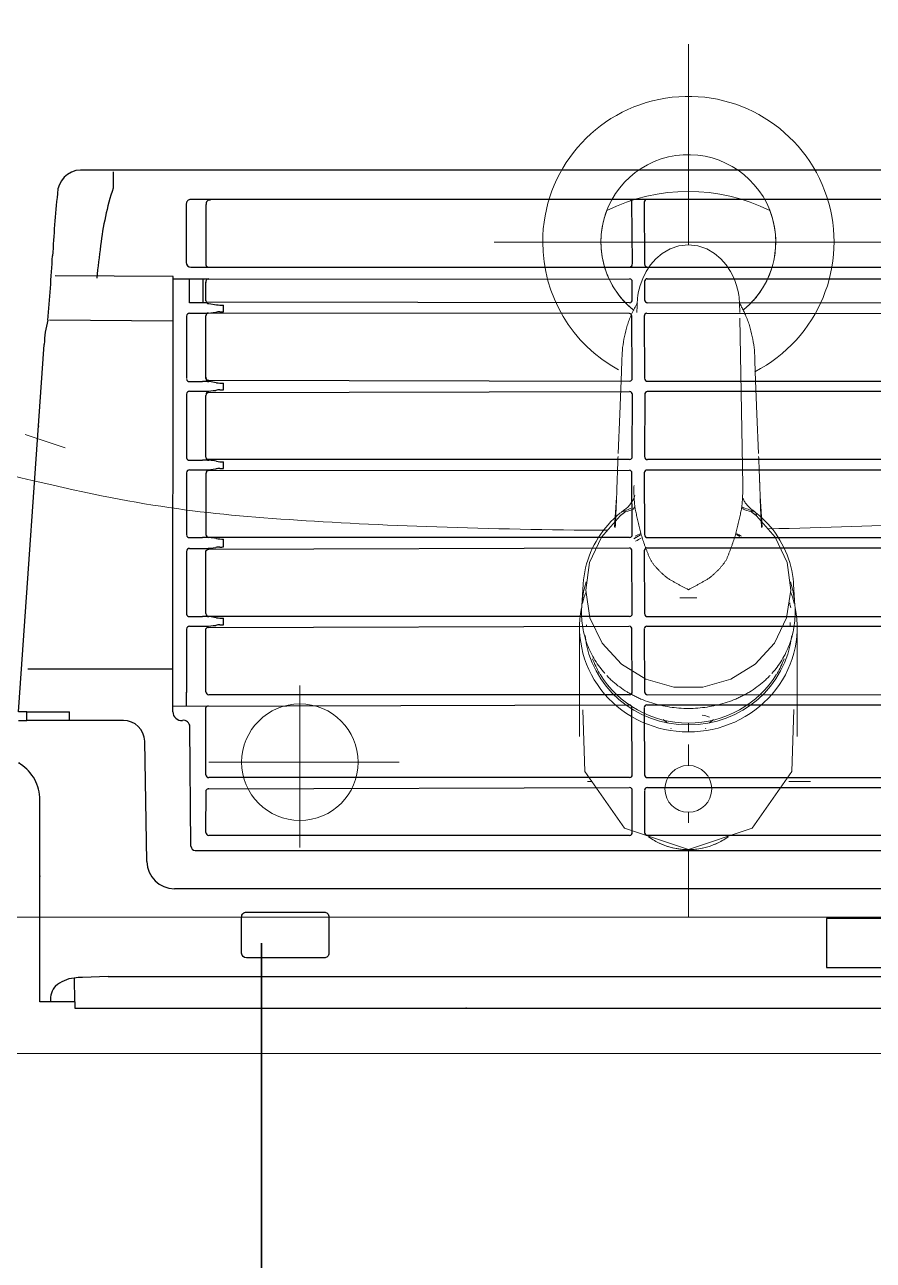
# Model space of a CAD drawing. Header units: millimetres. Extents: x -160614 to 59925, y -157025 to 0.
# Drawn here: x -55318.2 to -55099.8, y -98545.8 to -98227.7 of the extents above; entities that cross this region are included whole.
import ezdxf

# ---------------------------------------------------------------- set-up
doc = ezdxf.new("R2010")
doc.units = ezdxf.units.MM
doc.header["$LTSCALE"] = 8
for name, color, linetype, lineweight in [('72_EGR_EQP_TAG', 9, 'Continuous', 5), ('LOADING', 9, 'Continuous', 5), ('P-SANR-FIXT', 9, 'Continuous', 18), ('P-SANR-FIXT-1', 9, 'Continuous', 13), ('Walls', 9, 'Continuous', 5)]:
    doc.layers.add(name, color=color, linetype=linetype, lineweight=lineweight)
for name, color, linetype in [('A-EXH', 1, 'Continuous'), ('A-Wall-cmu-patt', 9, 'Continuous'), ('DVM_INDOOR', 9, 'Continuous'), ('DVM_UNIT_DP', 9, 'Continuous'), ('DVM_UNIT_LP', 9, 'Continuous'), ('REF', 42, 'Continuous')]:
    doc.layers.add(name, color=color, linetype=linetype)

# ---------------------------------------------------------------- blocks, each defined once
blk = doc.blocks.new('mmmm')
at = {"layer": 'DVM_INDOOR', "color": 0}
for p, q in [((118.9858617999242, -9.25292182223429), (118.9858617999242, -9.254869402234291)), ((118.9858617999242, -9.254869402234291), (118.9878617999242, -9.254834462234292)), ((118.9858617999375, -9.277509146936142), (118.9858617999242, -9.254869402234291)), ((118.9878617999242, -9.252921862234292), (119.0740709999242, -9.258950182234292)), ((118.9878617999242, -9.254834462234292), (118.9878617999242, -9.252921862234292)), ((118.9878617999242, -9.254834462234292), (118.9878617999242, -9.264836172234293)), ((118.9978909999242, -9.289121762234291), (118.9978917999242, -9.255070372234291)), ((119.0794922999242, -9.289007982234292), (119.0797389999241, -9.260193062234295)), ((119.0899818999242, -9.289217072234292), (119.0901190127328, -9.261499085695084)), ((118.9198617999242, -9.266106886896141), (118.9183613999242, -9.266134002234292)), ((118.9183613999255, -9.266134002234267), (118.9183613999242, -9.937961232234292)), ((118.9198617999242, -9.26610688223429), (118.9254393079324, -9.266045894470187)), ((118.98586179993, -9.264835822234291), (118.9878617999242, -9.264836172234293)), ((118.9257821999241, -9.273925315992663), (118.9255777999242, -9.26792237223429)), ((119.1149681999241, -10.06340630223431), (119.1148974002668, -9.267546620952269)), ((118.9257821999241, -9.273925315992663), (118.9257821999241, -9.674221132234292)), ((119.1145353999242, -9.275083912234292), (119.1107363999162, -9.275104459035804)), ((118.9527483592956, -9.283000636917626), (118.9809490619697, -9.282508385411926)), ((118.9463617999242, -9.926362932234289), (118.9463617999242, -9.289498762234292)), ((118.9878617999242, -9.2891217622327), (119.0899818999242, -9.289217072234292)), ((118.9891910008031, -9.289123002792962), (118.9895345855551, -9.396115619937781)), ((119.0893983999241, -9.297480792234293), (119.0893983999241, -9.289216527646245)), ((118.9893140020215, -9.292314698249102), (118.9925018999242, -9.292319632234292)), ((119.0072602361591, -9.292316349762089), (118.992415850816, -9.292333445507156)), ((119.0255142999242, -9.29231640223429), (119.0107375345606, -9.29231640223429)), ((119.0439523427499, -9.292316402234292), (119.0294196999242, -9.292316352234291)), ((119.0624193713406, -9.292317016686416), (119.0474229346238, -9.292333459646676)), ((119.0806944999241, -9.292316402234292), (119.0660569999241, -9.292316402234292)), ((118.9553617999242, -9.294369432234314), (118.9553617999242, -10.03645283223429)), ((118.9563530999242, -9.293369472234291), (118.9843748999241, -9.293124932234292)), ((119.0079575999242, -9.293016352234291), (119.0079357394409, -9.296856293399943)), ((119.0101951999241, -9.293016442234311), (119.0101951999241, -9.296062602234292)), ((119.0262061664967, -9.293016359690744), (119.0261843060134, -9.296856300856394)), ((119.0287568999241, -9.293016369690767), (119.0287568999241, -9.296062529690744)), ((119.0446429999873, -9.293016359690744), (119.0446211395041, -9.296856300856394)), ((119.0468805999873, -9.293016449690766), (119.0468805999873, -9.296062609690743)), ((119.0630850525945, -9.293016359690744), (119.0630631921112, -9.296856300856394)), ((119.0653226525945, -9.293016449690766), (119.0653226525945, -9.296062609690743)), ((119.0813862999873, -9.293016359690744), (119.0813644395041, -9.296856300856394)), ((119.0837716999242, -9.293016442234293), (119.0894807999241, -9.293016442234292)), ((119.0837941999241, -9.29614771223429), (119.0837829499242, -9.293016352234291)), ((118.9588649999241, -9.396266632234292), (118.9588617999242, -9.29754163223429)), ((118.9595556913493, -9.296841658888145), (118.9694708999241, -9.296941762234292)), ((118.9698269999242, -9.297547712234293), (118.9701437999241, -9.396199532234291)), ((118.9724271999192, -9.396266632234212), (118.9724239999192, -9.29754163223421)), ((118.9731178913444, -9.296841658888065), (118.9888616855551, -9.29685784993778)), ((118.9918678999192, -9.39626663223421), (118.9918646999192, -9.29754163223421)), ((118.9925585913443, -9.296841658888065), (119.0073070999241, -9.29685784993778)), ((119.0076631999242, -9.29746379993778), (119.0079799999242, -9.396115619937781)), ((119.0102052999192, -9.396266532192332), (119.0102020999192, -9.297541532192332)), ((119.0108959913444, -9.296841558846188), (119.0256444999242, -9.296857749895903)), ((119.0260005999242, -9.297463699895903), (119.0263067047888, -9.396233805524545)), ((119.0287433999192, -9.396266382192291), (119.0287433999192, -9.297515217883571)), ((119.0292867999242, -9.296941762234292), (119.043861999861, -9.296931577074348)), ((119.0445084999241, -9.297547712234293), (119.0445850999241, -9.39624853223429)), ((119.0470420999192, -9.39626653222025), (119.0470884848256, -9.297050615463125)), ((119.0475874999824, -9.296847619648787), (119.0620912000199, -9.296847662234292)), ((119.0627708999241, -9.297547702234292), (119.0629809222517, -9.396274149136385)), ((119.0656575999242, -9.297547702234292), (119.0654409999241, -9.396225332234291)), ((119.0660295525896, -9.296847619648787), (119.0807644999241, -9.296868862234293)), ((119.0813473999242, -9.396209332234292), (119.0813953024895, -9.297324986390954)), ((119.0836307999824, -9.297541539648787), (119.0833795999873, -9.299316039690744)), ((119.0838093607441, -9.297074224251261), (119.0837941999241, -9.29614771223429)), ((119.0894807999241, -9.29614762223429), (119.0837942998833, -9.29614771223429)), ((119.0838221749192, -9.396266632262142), (119.0839313121572, -9.296967873274724)), ((119.0842763999241, -9.296848959668417), (119.0886284062486, -9.296848304067257)), ((119.0893983999241, -9.297480792234293), (119.0894722881714, -9.396243177553036)), ((119.0925396999241, -9.296941742234292), (119.1068999470414, -9.296941742725402)), ((119.0082952999242, -9.30102361223429), (119.0098429999241, -9.301023662234293)), ((119.0265438664967, -9.301023619690742), (119.0284046999241, -9.301023539690744)), ((119.0449806999873, -9.301023619690742), (119.0465283999873, -9.301023669690744)), ((119.0634227525945, -9.301023619690744), (119.0649704525945, -9.301023669690744)), ((119.0817239999873, -9.301023619690744), (119.0832716999873, -9.301023669690744)), ((118.9595617999257, -9.396898532234372), (118.9694476999241, -9.396898532234292)), ((118.9731239999208, -9.396898532234292), (118.9888384855551, -9.39681461993778)), ((118.9925646999208, -9.396898532234292), (119.0072838999241, -9.39681461993778)), ((119.0109020999208, -9.396898432192415), (119.0256212999241, -9.396814519895903)), ((119.0294401999208, -9.396898282192375), (119.0439001450595, -9.396812446605649)), ((119.0477388999208, -9.396898432220333), (119.0622867078602, -9.39692423419439)), ((119.0661035999208, -9.396898532206379), (119.0806619950594, -9.396790046605648)), ((119.0845189749208, -9.396898532262226), (119.0887802025406, -9.396892247200938)), ((119.0930404047855, -9.396907417835022), (119.1073925352431, -9.396798932234294)), ((118.9694476999241, -9.399778632234291), (118.9595617999242, -9.39977863223429)), ((118.9888384855551, -9.399694719937779), (118.9731239999192, -9.39977863223421)), ((119.0072838999241, -9.399694719937779), (118.9925646999192, -9.399778632234208)), ((119.0256212999242, -9.399694619895902), (119.0109020999192, -9.399778532192329)), ((119.0439001450595, -9.399692546605648), (119.0294401999192, -9.39977838219229)), ((119.0622867078602, -9.399804334194389), (119.0477388999192, -9.39977853222025)), ((119.0806619950595, -9.399670146605647), (119.0661035999192, -9.399778632206296)), ((119.0887802025406, -9.399772347200937), (119.0845189749192, -9.399778632262139)), ((119.1073925352431, -9.39967903223429), (119.0930404047839, -9.39978751783494)), ((118.9588668911435, -9.498283807799274), (118.9588750999241, -9.400341832234293)), ((118.9701437999241, -9.400477732234293), (118.9701437999241, -9.498199532234292)), ((118.9724239999192, -9.400477632234212), (118.9724239999192, -9.498249698790543)), ((118.9895266695798, -9.400289319565974), (118.9895266695798, -9.498183952720119)), ((118.9918646999192, -9.40047763223421), (118.9919170999242, -9.498199932234293)), ((119.0079764999242, -9.400326919937763), (119.0079764999242, -9.498241858984638)), ((119.0102020999192, -9.400477532192332), (119.0102591999242, -9.498203332234233)), ((119.0263138999241, -9.400326819895884), (119.0263067047888, -9.498233755538498)), ((119.0287401999192, -9.40047738219229), (119.0287119749241, -9.498216482220302)), ((119.0445805123786, -9.49829985925162), (119.0445927450595, -9.400324746605632)), ((119.0470106749242, -9.498216432220302), (119.0470388999192, -9.40047753222025)), ((119.0629898085579, -9.498350573428974), (119.0629809222635, -9.4004031153313)), ((119.0654035999192, -9.400477632206295), (119.0654414499242, -9.498241532234292)), ((119.0813545950595, -9.400302346605631), (119.0813419620022, -9.498294058590812)), ((119.08373486191, -9.498207994881636), (119.0838189749192, -9.400477632262142)), ((119.0894728025406, -9.400404547200921), (119.089378294396, -9.498252895449074))]:
    blk.add_line(p, q, dxfattribs=at)
for points in [[(118.9198617999242, -9.26610688223429), (118.9198617999242, -9.257921762234291), (118.9672275999242, -9.257921622234292, 0.1261767552943001), (118.9719902087055, -9.256700302311273, 0.1228802749812395), (118.9755825999242, -9.253376442234293, -0.148162307559023), (118.9760101037534, -9.253012212389848, 0.9631754202337119)], [(119.0921995999242, -9.293316352294758), (119.0921994999241, -10.03752723229476, 0.4165650348488436), (119.0932578555747, -10.03857713223429), (119.1070196999242, -10.03857713223429, 0.4141745104832969), (119.1080697999282, -10.03752717223429), (119.1080697999242, -9.293316312234293, 0.4142213729846091), (119.1070198119243, -9.292266352234131), (119.0932594999241, -9.29226635223429, 0.4100741874679012), (119.0921995724927, -9.293311383294913, 0.4100741874679012)], [(118.9301498297671, -9.32460797650379), (118.9301498297671, -9.306371934818813, -0.4026137268762937), (118.931228911056, -9.30524906628322), (118.939741818847, -9.30524906628322, -0.4449267330822314), (118.9408646873826, -9.306371934818813), (118.9408646873826, -9.32460797650379, -0.414234498250559), (118.939741818847, -9.325730764780685), (118.931228911056, -9.325730764780685, -0.4425506072560349), (118.9301498297671, -9.32460797650379)]]:
    blk.add_lwpolyline(points, format="xyb", dxfattribs=at)
blk.add_lwpolyline([(118.9393631999241, -9.442430332234293), (118.9278703999241, -9.442430332234293), (118.9278703999241, -9.508412932234293), (118.9393631999241, -9.50841303223429), (118.9393631999241, -9.442430332234293)], dxfattribs=at)
for centre, radius, start, end in [((118.9204531161361, -9.264936726793097), 0.004553521695329496, 45.5920464483512, 97.46145010511792), ((119.073667350187, -9.280592169927228), 0.02164575164810523, 73.70892901573406, 88.93148700338972), ((119.1680189161711, -8.139985723572385), 1.12330407549111, 265.4925228316542, 266.263851555895), ((118.9171235661383, -9.266928979433807), 0.00835790426559555, 6.856326041741804, 39.80321137475183), ((119.0819517218698, -9.519266064440279), 0.2586839973311338, 83.90882840033362, 87.14812513949958), ((119.1093656957287, -9.267656039157297), 0.005606774170767329, 2.236255115805524, 89.26825486435222), ((118.9128803464062, -9.267915471462368), 0.01269735534460417, 359.9692669461004, 8.990658282398249), ((119.0696773095025, -9.47065678229089), 0.2003900215321294, 82.09668763775834, 84.2913211606422), ((119.0894470927966, -9.340542730159651), 0.06881425670100753, 71.97852152750744, 83.50485023339841), ((118.9808618658614, -9.277509173906324), 0.004999934076175603, 270.9996927805111, 0.0003090595982787972), ((118.9528617999375, -9.289499646936145), 0.006500000000001364, 90.99999999987105, 180), ((118.9878710130149, -9.291144004594747), 0.002022263348799968, 90.26104070215459, 186.5127161960935), ((118.9843499203424, -9.291596835057288), 0.001528304049740138, 270.9361383509585, 8.407523963938923), ((119.0072624581936, -9.293006592228013), 0.0006902120188054008, 359.1823049572625, 89.62773130030163), ((119.0108957546642, -9.293015906313093), 0.0007005549450192193, 103.0528468690997, 180.043831002897), ((119.0255110247661, -9.293006599684464), 0.0006902120188054008, 359.1823049572625, 89.62773130030163), ((119.0294574546642, -9.293015833769545), 0.0007005549450192193, 103.0528468690997, 180.043831002897), ((119.0439478582568, -9.293006599684464), 0.0006902120188054008, 359.1823049572625, 89.62773130030163), ((119.0475811547274, -9.293015913769544), 0.0007005549450192193, 103.0528468690997, 180.043831002897), ((119.0623899108639, -9.293006599684464), 0.0006902120188054008, 359.1823049572625, 89.62773130030163), ((119.0660232073345, -9.293015913769544), 0.0007005549450192193, 103.0528468690997, 180.043831002897), ((119.0806911582568, -9.293006599684464), 0.0006902120188054008, 359.1823049572625, 89.62773130030163), ((118.9563617962078, -9.294369430704425), 0.0009999962836637103, 90.49826848370489, 180.000087655206), ((118.9595515727994, -9.297537422137212), 0.0006897857234468317, 89.15047160503454, 180.3497061237891), ((118.9691168014897, -9.297557349065421), 0.0007101639584782467, 0.7783268958183919, 60.09158563433829), ((118.9731137727944, -9.297537422137133), 0.0006897857234468317, 89.15047160503454, 180.3497061237891), ((118.9885075871207, -9.297473436768913), 0.0007101639584782467, 0.7783268958183919, 60.09158563433829), ((118.9925544727944, -9.29753742213713), 0.0006897857234468317, 89.15047160503454, 180.3497061237891), ((119.0069530014897, -9.297473436768911), 0.0007101639584782467, 0.7783268958183919, 60.09158563433829), ((119.0427175163581, -9.294801269132924), 0.03484243289806461, 183.3812963308839, 187.2101412009766), ((118.9994251906823, -9.296851582265754), 0.01079886978160271, 347.0040263742579, 4.189840329823054), ((119.0108918727944, -9.297537322095254), 0.0006897857234468317, 89.15047160503454, 180.3497061237891), ((119.0252015680623, -9.297473444225364), 0.0007101639584782467, 0.7783268958183919, 60.09158563433829), ((119.0252904014897, -9.297473336727032), 0.0007101639584782467, 0.7783268958183919, 60.09158563433829), ((119.0609660829306, -9.294801276589377), 0.03484243289806461, 183.3812963308839, 187.2101412009766), ((119.0179868906823, -9.296851509722208), 0.01079886978160271, 347.0040263742579, 4.189840329823054), ((119.0294535727944, -9.297537249551707), 0.0006897857234468317, 89.15047160503454, 180.3497061237891), ((119.0439129526386, -9.29752536149591), 0.0005959665467443757, 357.8507126445311, 94.9045495040661), ((119.0794029164213, -9.294801276589377), 0.03484243289806461, 183.3812963308839, 187.2101412009766), ((119.0361105907455, -9.296851589722205), 0.01079886978160271, 347.0040263742579, 4.189840329823054), ((119.0475772728576, -9.297537329551707), 0.0006897857234468317, 89.15047160503454, 180.3497061237891), ((119.0620772277522, -9.297541223930422), 0.0006937024222270215, 359.4649220563289, 88.84589402816275), ((119.0623550052458, -9.297525361495913), 0.0005959665467443757, 357.8507126445311, 94.9045495040661), ((119.0978449690284, -9.294801276589377), 0.03484243289806461, 183.3812963308839, 187.2101412009766), ((119.0545526433526, -9.296851589722207), 0.01079886978160271, 347.0040263742579, 4.189840329823054), ((119.0660193254648, -9.297537329551707), 0.0006897857234468317, 89.15047160503454, 180.3497061237891), ((119.0662726757456, -9.297459353359663), 0.0006214890039913306, 79.57050582837691, 188.1736003688278), ((119.0808154527018, -9.297462646655855), 0.0005959665467443757, 357.8507126445311, 94.9045495040661), ((119.1161462164213, -9.294801276589377), 0.03484243289806461, 183.3812963308839, 187.2101412009766), ((119.0843205728576, -9.297537329551707), 0.0006897857234468317, 89.15047160503454, 180.3497061237891), ((119.0887384139204, -9.297505171721127), 0.0006691396282766967, 356.3549659133126, 100.6980050135355), ((119.0925603638357, -9.297286831891272), 0.0003457077791950044, 93.42677003970202, 172.5174287679536), ((119.107039633413, -9.297784508809222), 0.0008745025590339209, 349.6347770293014, 100.4325578140636), ((119.0049802430224, -9.30008009194642), 0.003297296072863303, 358.4878962960699, 15.943639605702), ((119.0335446966002, -9.300037779209715), 0.02526863664394459, 180.2932349907479, 182.236023979734), ((119.0203098949292, -9.30082780415376), 0.01046872637197024, 171.6969781343119, 181.071728351719), ((119.0232288095949, -9.300080099402875), 0.003297296072863303, 358.4878962960699, 15.943639605702), ((119.0517932631728, -9.30003778666617), 0.02526863664394459, 180.2932349907479, 182.236023979734), ((119.0388715949292, -9.300827731610212), 0.01046872637197024, 171.6969781343119, 181.071728351719), ((119.0416656430856, -9.300080099402875), 0.003297296072863303, 358.4878962960699, 15.943639605702), ((119.0702300966634, -9.30003778666617), 0.02526863664394459, 180.2932349907479, 182.236023979734), ((119.0569952949924, -9.300827811610212), 0.01046872637197024, 171.6969781343119, 181.071728351719), ((119.0601076956927, -9.300080099402875), 0.003297296072863303, 358.4878962960699, 15.943639605702), ((119.0886721492706, -9.30003778666617), 0.02526863664394459, 180.2932349907479, 182.236023979734), ((119.0754373475995, -9.300827811610212), 0.01046872637197024, 171.6969781343119, 181.071728351719), ((119.0784089430855, -9.300080099402875), 0.003297296072863303, 358.4878962960699, 15.943639605702), ((119.1069733966634, -9.30003778666617), 0.02526863664394459, 180.2932349907479, 182.236023979734), ((119.0937385949924, -9.300827811610212), 0.01046872637197024, 171.6969781343119, 181.071728351719), ((118.9595615858069, -9.396198635529046), 0.000699896738079889, 185.5752211411782, 270.0175283209103), ((118.96944222782, -9.396197232022521), 0.000701321560304875, 270.4470583399804, 350.0993153524317), ((118.973123785802, -9.396198635528966), 0.000699896738079889, 185.5752211411782, 270.0175283209103), ((118.988833013451, -9.396113319726012), 0.000701321560304875, 270.4470583399804, 350.0993153524317), ((118.9925644858019, -9.396198635528966), 0.000699896738079889, 185.5752211411782, 270.0175283209103), ((119.00727842782, -9.39611331972601), 0.000701321560304875, 270.4470583399804, 350.0993153524317), ((119.010901885802, -9.39619853548709), 0.000699896738079889, 185.5752211411782, 270.0175283209103), ((119.02561582782, -9.396113219684132), 0.000701321560304875, 270.4470583399804, 350.0993153524317), ((119.029439985802, -9.396198385487047), 0.000699896738079889, 185.5752211411782, 270.0175283209103), ((119.0438946729553, -9.39611114639388), 0.000701321560304875, 270.4470583399804, 350.0993153524317), ((119.047738685802, -9.396198535515007), 0.000699896738079889, 185.5752211411782, 270.0175283209103), ((119.0622810786687, -9.396222510685874), 0.0007017460866991923, 270.4596140681251, 355.7800378517591), ((119.066103385802, -9.396198635501053), 0.000699896738079889, 185.5752211411782, 270.0175283209103), ((119.0806565229553, -9.39608874639388), 0.000701321560304875, 270.4470583399804, 350.0993153524317), ((119.084518760802, -9.396198635556898), 0.000699896738079889, 185.5752211411782, 270.0175283209103), ((119.0887747304364, -9.396190946989169), 0.000701321560304875, 270.4470583399804, 350.0993153524317), ((119.0929571576827, -9.396130070771857), 0.0007817918755797954, 194.2991176868899, 276.1125827183259), ((119.107387063139, -9.396097632022524), 0.000701321560304875, 270.4470583399804, 350.0993153524317), ((118.9595613308659, -9.400478163220322), 0.0006995311432915249, 89.9615813252955, 179.9565090678975), ((118.9694437974534, -9.400480071865015), 0.0006999355814824518, 5.677147450581703, 86.55181628362129), ((118.973123530861, -9.40047816322024), 0.0006995311432915249, 89.9615813252955, 179.9565090678975), ((118.9888345830844, -9.400396159568503), 0.0006999355814824518, 5.677147450581703, 86.55181628362129), ((118.992564230861, -9.400478163220239), 0.0006995311432915249, 89.9615813252955, 179.9565090678975), ((119.0072799974534, -9.400396159568503), 0.0006999355814824518, 5.677147450581703, 86.55181628362129), ((119.010901630861, -9.400478063178362), 0.0006995311432915249, 89.9615813252955, 179.9565090678975), ((119.0256173974534, -9.400396059526626), 0.0006999355814824518, 5.677147450581703, 86.55181628362129), ((119.029439730861, -9.400477913178321), 0.0006995311432915249, 89.9615813252955, 179.9565090678975), ((119.0438962425887, -9.400393986236372), 0.0006999355814824518, 5.677147450581703, 86.55181628362129), ((119.047738430861, -9.40047806320628), 0.0006995311432915249, 89.9615813252955, 179.9565090678975), ((119.0622828053895, -9.400505773825113), 0.0006999355814824518, 5.677147450581703, 86.55181628362129), ((119.066103130861, -9.400478163192327), 0.0006995311432915249, 89.9615813252955, 179.9565090678975), ((119.0806580925887, -9.400371586236371), 0.0006999355814824518, 5.677147450581703, 86.55181628362129), ((119.084518505861, -9.400478163248172), 0.0006995311432915249, 89.9615813252955, 179.9565090678975), ((119.0887763000698, -9.400473786831661), 0.0006999355814824518, 5.677147450581703, 86.55181628362129), ((119.0929063868349, -9.400474420892724), 0.0006998547145344428, 78.96001729666257, 187.6273646541785), ((119.1073886327724, -9.400380471865015), 0.0006999355814824518, 5.677147450581703, 86.55181628362129)]:
    blk.add_arc(centre, radius, start, end, dxfattribs=at)
at = {"layer": 'DVM_UNIT_DP'}
blk.add_point((118.9493293724146, -9.257921692234289), dxfattribs=at)
at = {"layer": 'DVM_UNIT_LP'}
for p in [(119.0548617999242, -9.257606897352819), (118.9183613999255, -9.357914823326686)]:
    blk.add_point(p, dxfattribs=at)
blk = doc.blocks.new('HVACFF')
at = {"layer": 'REF', "lineweight": 35}
blk.add_line((-55257.29518323846, -98637.08187167611), (-55257.29518323846, -98464.17670256697), dxfattribs=at)
blk.add_line((-55257.29518323846, -98637.08187167611), (-55257.29518323846, -98464.17670256697), dxfattribs=at)
at = {"layer": 'A-Wall-cmu-patt', "color": 4, "xscale": 1097.4, "yscale": 1097.4, "zscale": 1097.4, "rotation": 90}
blk.add_blockref('mmmm', (-65473.95916037209, -228981.9213532683), dxfattribs=at)
blk.add_blockref('mmmm', (-65473.95916037209, -228981.9213532683), dxfattribs=at)
blk = doc.blocks.new('FP_138-161_A_00_GFL_-0_080_Einreichung_Grundrisse_100')
at = {"layer": 'P-SANR-FIXT'}
blk.add_line((-0.004394695030016919, -0.00194780120167095), (-0.004476241683936451, -0.00213040681545649), dxfattribs=at)
at = {"layer": 'P-SANR-FIXT', "flags": 128}
blk.add_lwpolyline([(-0.005662685870824635, -0.003723925089978934), (-0.005814244279040736, -0.003854403884618864), (-0.005970899216820908, -0.003978717590306883)], dxfattribs=at)
blk = doc.blocks.new('FP_139-161_A_00_GFL_-0_080_Einreichung_Grundrisse_100')
at = {"layer": 'P-SANR-FIXT'}
blk.add_line((0.004499497789077237, -0.002179121721509046), (0.004415984456107708, -0.001997407137152868), dxfattribs=at)
at = {"layer": 'P-SANR-FIXT', "flags": 128}
blk.add_lwpolyline([(0.006014022793157779, -0.004011188279545513), (0.005856034879865502, -0.003888573083877623), (0.005703076640111317, -0.003759738135830594)], dxfattribs=at)
blk = doc.blocks.new('IS_Ceraplus_B8204_BIM_BG _1_ - B8204AA - CERAPLUS single lever basin mixer with pop-up waste-V137-161_A_00_GFL_-0_080_Einreichung_Grundrisse_100')
at = {"layer": 'P-SANR-FIXT-1'}
h = blk.add_hatch(dxfattribs=at)
h.set_pattern_fill('FP_26', color=256, style=0, pattern_type=2)
h.set_pattern_definition([(225, (0.009000000000014552, 0), (0.01060660171779821, -0.01060660171779821), []), (315, (0.009000000000014552, 0), (0.01060660171779821, 0.01060660171779821), [])])
h.paths.add_polyline_path([(0.005554550867600483, -0.002026639624205018), (0.005821062833433643, -0.002373964780247206), (0.005786139623296549, -0.002062628863143345)])
h.paths.add_polyline_path([(0.007025513912822134, -0.00394363598718428), (0.008822607633874213, -0.004473407179375499), (0.008386571400478715, -0.00430804474967772)])
at = {"layer": 'LOADING'}
for p, q in [((-0.02800000000002001, -7.094901661730546e-07), (-0.0280000000001337, -0.02807878159904931)), ((0.02799999999990632, -0.02807878159904931), (0.02799999999990632, -7.094901661730546e-07)), ((-0.02624608875635204, -0.02823997937878175), (-0.0262503552517046, -0.02871511967447304)), ((0.02625035525159092, -0.02871511967447304), (0.02624608875623835, -0.02823997937878175)), ((0.0262436803335504, -0.0293094107912566), (0.02625035525159092, -0.02871511967447304)), ((-0.02744217708334418, -0.033672056461171), (-0.02709248216854121, -0.03917681506203508)), ((0.02709248212056536, -0.03917681581594934), (0.02744217708334418, -0.03367205645974991)), ((-0.01374600754968469, -0.05116886718968772), (-0.01285918127678087, -0.05169247474026406)), ((0.01237329889625016, -0.05195989820737168), (0.01326948255677962, -0.05145605384132068)), ((0.01849492953044773, -0.06183813938258709), (0.01901951810407354, -0.05392410679797877)), ((0.01904316827597086, -0.05392852598293985), (0.01878260610328653, -0.05605849764236837)), ((0.01399032919209731, -0.0646557920226769), (0.01326989744200091, -0.1077212671705752))]:
    blk.add_line(p, q, dxfattribs=at)
at = {"layer": 'LOADING', "flags": 128}
for points in [[(-0.02718407927909539, -0.006900639847287948), (-0.02662958245628033, 0.009000456247633792), (-0.0164579870642001, 0.02356464834969074), (0, 0.02912767471400457)], [(0.0271959938843338, -0.006937612197646104), (0.02662958245628033, 0.009000456247633792), (0.0164579870642001, 0.02356464834969074), (0, 0.02912767471400457)], [(-0.01756341427039843, -0.05682409380540321), (-0.02239071247424818, -0.05133266966601013), (-0.02542364434441424, -0.04476079803140465), (-0.02641904647737192, -0.03763519570645713), (-0.02532162602449262, -0.03051776465775902), (-0.02215062610923724, -0.02400382039155602), (-0.01722618697306189, -0.01859112576181587), (-0.01092082438719899, -0.01472201471949575), (-0.003739980431532786, -0.01270676090700817), (0.003740643928836107, -0.01270696951007722), (0.01092130046697548, -0.01472259089018735), (0.01722634108011789, -0.01859193404055759), (0.02215041632143766, -0.02400467696998021), (0.02529900119850481, -0.03052681660545886), (0.02641905893131025, -0.03763561674423954), (0.02542356327705875, -0.04476111192445842), (0.02239060541398885, -0.0513328548275922), (0.01756331503702313, -0.05682419198711841)], [(-0.02708641371361864, -0.03926946783087715), (-0.0269944574430383, -0.04031244910078158), (-0.02685919132602521, -0.04135101913334438), (-0.02668083794890208, -0.0423835013302778), (-0.02645969064144538, -0.04340822976024583), (-0.02619611287002499, -0.04442355204832893), (-0.02589053748795322, -0.04542783222251501), (-0.02554346585304756, -0.04641945350772403), (-0.02515546681433989, -0.0473968210608291), (-0.02472717557486703, -0.04835836464019394), (-0.02425929243872815, -0.04930254120313293), (-0.02375258144616055, -0.050227837427542), (-0.0232078689057289, -0.05113277215320977), (-0.02262604182874384, -0.05201589873905732), (-0.02200804627455, -0.05287580733471486), (-0.0213548856104353, -0.05371112706393433), (-0.02066761869525635, -0.0545205281190988), (-0.01994735799041791, -0.05530272376591938), (-0.01919526760400458, -0.05605647225792154), (-0.01841256127511315, -0.0567805786606641), (-0.0176005002998636, -0.05747389658694146), (-0.01732254865589766, -0.05769874063702218)], [(0.01732258644688045, -0.05769874035274825), (0.0181441766004582, -0.05701596801060305), (0.01893684423532704, -0.05630203486072105), (0.01969931261987767, -0.05555807068037666), (0.0204303518744382, -0.05478525435415804), (0.02112878106288463, -0.05398481216911932), (0.02179347022797629, -0.05315801602040438), (0.02242334236825627, -0.05230618152688749), (0.02301737534912718, -0.05143066605648983), (0.02357460374560105, -0.05053286666202439), (0.02409412060694649, -0.04961421792705778), (0.02457507914175494, -0.04867618972394894), (0.02501669431399023, -0.04772028488469005), (0.02541824434376849, -0.04674803678761918), (0.02577907210752528, -0.04576100686227846), (0.0260985864297254, -0.04476078201656719), (0.02637626325895326, -0.04374897199102179), (0.02661164672360883, -0.04272720664482677), (0.02680435005856907, -0.04169713318077584), (0.02695405639974524, -0.04066041331543602), (0.02706051943982857, -0.03961872040315484), (0.02708657089237931, -0.03926761467647566)], [(-0.01897107779916496, -0.05391369600658891), (-0.01850983565930164, -0.0614954548009905), (-0.01849492953056142, -0.06183813938258709)], [(0.01714789321488297, -0.05781078892778169), (0.0174459904970945, -0.05747924581771713), (0.01755935848575518, -0.0568222691011897)], [(-0.01617637413380635, -0.05786165424086676), (-0.01561317631569636, -0.05798976271961465), (-0.01506955482363992, -0.05814360906219918), (-0.01457182822264258, -0.05833205916707129), (-0.01416791465737788, -0.05856183984207064), (-0.01390865258326812, -0.0588258118384033), (-0.0137693534054506, -0.05910189831485013)], [(-0.01376555996534989, -0.05910187049556725), (-0.01393598678214403, -0.06119111183932091), (-0.01401389031559575, -0.0632844535912227)], [(0.01401389029967959, -0.06328445253080872), (0.01393598676224883, -0.06119111130959709), (0.01376556000661822, -0.05910187049619253)], [(0.0137693526143039, -0.05910190015731587), (0.01390865155713072, -0.05882581335833947), (0.01416791315557475, -0.05856184095529215), (0.01457182668264068, -0.05833205986459689), (0.01506955365334761, -0.05814360943929842), (0.01561317570121901, -0.05798976287388768), (0.01617637413380635, -0.05786165424086676)], [(0.018386353391179, -0.06505767595626821), (0.01838337996832706, -0.06515810179115533), (0.01838269272252546, -0.0651826450543922), (0.01838120339436955, -0.06523515165645222), (0.01837766560777254, -0.0653507493944403), (0.01837227913188144, -0.06549931041837453)], [(-0.01806797516178449, -0.07283816683917621), (-0.01765829476869385, -0.08297763435609795), (-0.01721926808045282, -0.09384210232315127)], [(0.01721926810148489, -0.0938421018020108), (0.0176582680339834, -0.08297829593817596), (0.01806797470874244, -0.07283817812634652)], [(-0.01288137765720876, -0.1142312166653028), (-0.01241889035236454, -0.1160968944583374), (-0.01175608862615718, -0.1179259545745026), (-0.01087938622254114, -0.1197013359319499), (-0.009763852792843863, -0.1213948321198473), (-0.008377473448490491, -0.1229683674197872), (-0.006700232349658108, -0.1243724598234053), (-0.004718576053164725, -0.1255175316945838), (-0.002452343672302959, -0.1262847699003373), (-3.073853349633282e-08, -0.1265706295598079)], [(2.319211489520967e-10, -0.1265706268623603), (0.002452317766369561, -0.1262847733250965), (0.004718555800309332, -0.1255175387621534), (0.006700217450998025, -0.1243724683056939), (0.008377463107649419, -0.1229683757274529), (0.009763846275518517, -0.1213948393370288), (0.01087938258876875, -0.1197013415086303), (0.01175608698736141, -0.1179259581461451), (0.01241888997856222, -0.1160968958074591), (0.01288137792494126, -0.1142312156553658)]]:
    blk.add_lwpolyline(points, dxfattribs=at)
at = {"layer": 'LOADING'}
for centre, radius, start, end in [((0, 0.0134992905099125), 0.006025765220412883, 0, 180), ((0, 0.0134992905099125), 0.006025765220412883, 180, 0), ((-0.009000000000014552, -7.094901093296357e-07), 0.005000000000000005, 299.9999999987071, 315), ((0.009000000000014552, -7.094901093296357e-07), 0.004999999999999998, 225, 240.0000000012928)]:
    blk.add_arc(centre, radius, start, end, dxfattribs=at)
for centre, major_axis, ratio, start_param, end_param in [((0, -0.02807878159899246), (-0.02799999999999998, 6.358738971846956e-16), 0.9612616959384462, 4.7123889803847, 6.472910334797023), ((0, -0.02867555397989463), (0.02674999999999822, 0), 0.9612616959384466, 1.570796326794897, 3.036556239460642), ((0, -0.02807878159899246), (0.02799999999999999, 0), 0.9612616959384462, 6.093357296000174, 7.853981633974483), ((0, -0.02867555397989463), (0.02674999999999821, 0), 0.9612616959384469, 0.1050993249010082, 1.57079632679489), ((0, -0.02867555397989463), (-0.02625000000000001, 2.93040892887985e-16), 0.9612616959384463, 4.712388980384691, 5.759586531581287), ((0, -0.02867555397989463), (0.02625, 0), 0.9612616959384475, 0.5235987755982933, 1.570796326794893), ((0, -0.02867555397989463), (0.02625000000000003, 0), 0.9612616959384451, 2.625647834980207, 2.791755798915415), ((0, -0.02867555397989463), (0.02625, 0), 0.9612616959384477, 0.349919457827535, 0.5159448186095733), ((0, -0.03206103487133305), (0.02749330599192514, 0), 0.9612616959384471, 3.141823132461865, 3.202700717695864), ((0, -0.03206103487133305), (0.02749330599192514, 0), 0.9612616959384466, 3.239313163145276, 3.439416783341088), ((0, -0.02807878159899246), (0.02799999999999997, 0), 0.9612616959384473, 3.3712214098903, 3.483333880166375), ((0, -0.02867555397989463), (0.02674999999999823, 0), 0.9612616959384455, 6.059374318182181, 6.108652381980141), ((0, -0.03206103487133305), (0.02749330599192513, 0), 0.9612616959384475, 5.985527333279863, 6.185454715810301), ((0, -0.02807878159899246), (0.02799999999999999, 0), 0.9612616959384468, 5.941070087634545, 6.053439653220978), ((0, -0.03206103487133305), (0.02749330599192513, 0), 0.9612616959384475, 6.222066370806771, 6.282954828307503), ((0, -0.03119436893263128), (0.02482021330535914, 0), 0.9612616959384453, 4.111946681775431, 4.191073457840477), ((0, -0.02867555397989463), (0.02625000000000003, 0), 0.9612616959384451, 4.169224904136824, 4.23249976434092), ((0, -0.02807878159899246), (0.02799999999999996, 0), 0.961261695938448, 4.20243129934441, 4.259552191867304), ((0, -0.02807878159899246), (0.02799999999999998, 0), 0.9612616959384476, 5.172057477128001, 5.222265369246815)]:
    blk.add_ellipse(centre, major_axis=major_axis, ratio=ratio, start_param=start_param, end_param=end_param, dxfattribs=at)
for points, knots in [([(0.02103266886558686, -0.01570678707093975), (0.02077687913310911, -0.01543552276348237), (0.0202523376657382, -0.01490434820203745), (0.01915456693620854, -0.01389456894378327), (0.01769350985296114, -0.01272613313318516), (0.01612201293119142, -0.01168022412997516), (0.01480308175598566, -0.01091550780421358), (0.01378394774769731, -0.01037643518515097), (0.01273667922771438, -0.009876189246824651), (0.01130656111570261, -0.009267497914663636), (0.008721121564235546, -0.008352364234099241), (0.004841990518002603, -0.007470214428622057), (4.691286676461459e-06, -0.007095565625377276), (-0.00483279994887198, -0.007468761790164535), (-0.00871553860486074, -0.008350578011913967), (-0.01130320613833646, -0.009266149606673935), (-0.01273394503959935, -0.009874943660747704), (-0.01378131783553727, -0.01037512789287121), (-0.01479999512639552, -0.01091383108706623), (-0.01611770692932168, -0.01167759361999288), (-0.01768713461513016, -0.01272160091542673), (-0.01914659728777224, -0.0138878234895401), (-0.02024391127167746, -0.01489624814985291), (-0.02076856429914642, -0.0154270167525965), (-0.02102449694473307, -0.0156981704646455)], [0.2222222222222222, 0.2222222222222222, 0.2222222222222222, 0.2222222222222222, 0.2361111111111111, 0.25, 0.2777777777777778, 0.3055555555555556, 0.3194444444444444, 0.3333333333333333, 0.3472222222222222, 0.361111111111111, 0.3888888888888888, 0.4444444444444444, 0.5, 0.5555555555555556, 0.6111111111111112, 0.6388888888888888, 0.6527777777777777, 0.6666666666666666, 0.6805555555555556, 0.6944444444444444, 0.7222222222222222, 0.75, 0.7638888888888888, 0.7777777777777778, 0.7777777777777778, 0.7777777777777778, 0.7777777777777778]), ([(-0.02146705301026941, -0.01617980712296685), (-0.02157008972994845, -0.01629497692579207), (-0.02191754676596247, -0.01669073445856384), (-0.02272328224444209, -0.01766880357035916), (-0.02379860212158746, -0.01917513889810607), (-0.02491197458573424, -0.02109713766424193), (-0.02583919618155051, -0.02313320345433567), (-0.02657112276381213, -0.02526935206111602), (-0.02727672081357468, -0.02821583468755762), (-0.02749286904031578, -0.03051413367285249), (-0.02749329407527057, -0.03206122274883683)], [0.785903514320768, 0.785903514320768, 0.785903514320768, 0.785903514320768, 0.7916666666666667, 0.8055555555555556, 0.8333333333333333, 0.861111111111111, 0.8888888888888888, 0.9166666666666666, 0.9444444444444444, 1, 1, 1, 1]), ([(0.02749329407515688, -0.03206122274883683), (0.02749286734228917, -0.03051397485324969), (0.02727666021542063, -0.02821584657493759), (0.02657140888118192, -0.02527045553546259), (0.02583997033548258, -0.02313528460092584), (0.02491396443815574, -0.02110118635681602), (0.02380277825136545, -0.01918179528240671), (0.02272952321698085, -0.01767704729718389), (0.02192285798128069, -0.01669691483618863), (0.02157353491304548, -0.01629880172771436), (0.0214683723103235, -0.01618123521069492)], [0, 0, 0, 0, 0.05555555555555555, 0.08333333333333333, 0.1111111111111111, 0.1388888888888889, 0.1666666666666667, 0.1944444444444444, 0.2083333333333333, 0.2142181235747584, 0.2142181235747584, 0.2142181235747584, 0.2142181235747584]), ([(0, -0.03779077110516482), (-0.0004632134048279113, -0.03802880991679558), (-0.001160322151008586, -0.03839382423444704), (-0.002089779850166451, -0.03889484280352917), (-0.002781970437467862, -0.03928093193053428), (-0.003480657214254279, -0.03966471110129532), (-0.00418113981913848, -0.0400485813341902), (-0.004863641866450052, -0.0404505673229778), (-0.005510378917961134, -0.04088613104727301), (-0.00611651515646372, -0.04136536178685901), (-0.00669450991551912, -0.04187417328330412), (-0.007244890481615585, -0.04240492754394154), (-0.007767958466160962, -0.04294878489349685), (-0.008276356059468526, -0.04349526414307547), (-0.008764686754034301, -0.04405339186592983), (-0.009215429086111726, -0.0446352237520955), (-0.009618498015015575, -0.04524916065264506), (-0.009958148370969866, -0.04591519373400388), (-0.01025259618802465, -0.04662078637898048), (-0.01047909599196828, -0.04722149779360052), (-0.01065770377465469, -0.04769967586133816), (-0.01079338910017213, -0.04805323083888879), (-0.01092908322539188, -0.04840358581344617), (-0.01110510810713095, -0.04887251842620799), (-0.01140334439924118, -0.04969399451272238), (-0.01180013994360252, -0.05087116235114308), (-0.01215613292197304, -0.05205435344095122), (-0.01241772448292977, -0.05300412183299841), (-0.01260473788568106, -0.05371367322084097), (-0.01277655043918458, -0.05443281530341437), (-0.01293447000705328, -0.05515976147415813), (-0.01308608185479443, -0.05587715884217914), (-0.01323684086844423, -0.05656789666375062), (-0.01338498067696037, -0.05722946196323164), (-0.01357002312977329, -0.0580892452774151), (-0.01369343720784855, -0.05870432436125839), (-0.01376561725271586, -0.05910166973376363)], [0, 0, 0, 0, 0.05555555555555555, 0.08333333333333333, 0.1111111111111111, 0.1388888888888889, 0.1666666666666667, 0.1944444444444444, 0.2222222222222222, 0.25, 0.2777777777777778, 0.3055555555555556, 0.3333333333333333, 0.361111111111111, 0.3888888888888888, 0.4166666666666666, 0.4444444444444444, 0.4722222222222222, 0.5, 0.5277777777777778, 0.5416666666666667, 0.5555555555555556, 0.5694444444444444, 0.5833333333333334, 0.6111111111111112, 0.6666666666666666, 0.7222222222222222, 0.75, 0.7777777777777778, 0.8055555555555556, 0.8333333333333333, 0.861111111111111, 0.8888888888888888, 0.9166666666666666, 0.9444444444444444, 1, 1, 1, 1]), ([(0, -0.03571923195295312), (-0.000555142782332041, -0.03572276471294344), (-0.00127592645662844, -0.03570658234400526), (-0.001995060805484172, -0.03566293619803673), (-0.002160203049925258, -0.03565148406755725)], [0, 0, 0, 0, 0.1, 0.1298359303239694, 0.1298359303239694, 0.1298359303239694, 0.1298359303239694]), ([(0.002160307433655362, -0.03565147683775649), (0.001995130602381323, -0.03566293196934112), (0.00127596151560283, -0.03570658156252193), (0.0005551429430852295, -0.03572276471794567), (0, -0.03571923195295312)], [0.870157821001553, 0.870157821001553, 0.870157821001553, 0.870157821001553, 0.9, 1, 1, 1, 1]), ([(0.01376561537051657, -0.05910165121622413), (0.01369343522935651, -0.05870430672109705), (0.0135700211025096, -0.0580892289675603), (0.01338497874098721, -0.05722944745679115), (0.01323683907151008, -0.05656788352177955), (0.01308608025954072, -0.05587714708838121), (0.01293446866668546, -0.05515975112984961), (0.0127765494024743, -0.05443280637382486), (0.01260473720606115, -0.05371366569391967), (0.01241772421076348, -0.05300411569777452), (0.01215613326792209, -0.0520543491466583), (0.01180014110855154, -0.0508711604330756), (0.01140334687977429, -0.0496939946183943), (0.01110511150932325, -0.04887252005147502), (0.01092908703981266, -0.04840358844268167), (0.01079339315936068, -0.04805323428723796), (0.01065770793661613, -0.04769968028364246), (0.01047910008912822, -0.04722150373237355), (0.01025259997652483, -0.04662079442715594), (0.009958151808518778, -0.04591520420996176), (0.009618501636282417, -0.04524917290495978), (0.009215433744657275, -0.04463523689940985), (0.008764692946101604, -0.0440534054578734), (0.008276364176140305, -0.04349527785512919), (0.007767968641246625, -0.04294879858417744), (0.007244902743764214, -0.04240494133125594), (0.006694524496538179, -0.04187418710006341), (0.006116532290434407, -0.04136537520491856), (0.005510399032232272, -0.04088614356857079), (0.004863665038669751, -0.04045057739017466), (0.004181166111266066, -0.0400485878337804), (0.003480687196883991, -0.03966471424678275), (0.002782005198469051, -0.03928093334445748), (0.002089820564833644, -0.03889484430652601), (0.00116037184329798, -0.03839382694008009), (0.0004632711035128523, -0.03802881512160639), (6.352934178721625e-08, -0.03779077864413694)], [0, 0, 0, 0, 0.05555555555555555, 0.08333333333333333, 0.1111111111111111, 0.1388888888888889, 0.1666666666666667, 0.1944444444444444, 0.2222222222222222, 0.25, 0.2777777777777778, 0.3333333333333333, 0.3888888888888888, 0.4166666666666666, 0.4305555555555555, 0.4444444444444444, 0.4583333333333333, 0.4722222222222222, 0.5, 0.5277777777777778, 0.5555555555555556, 0.5833333333333334, 0.6111111111111112, 0.6388888888888888, 0.6666666666666666, 0.6944444444444444, 0.7222222222222222, 0.75, 0.7777777777777778, 0.8055555555555556, 0.8333333333333333, 0.861111111111111, 0.8888888888888888, 0.9166666666666666, 0.9444444444444444, 1, 1, 1, 1]), ([(-0.01881770309262265, -0.05382982001987102), (-0.0187783195136717, -0.05466202087211514), (-0.01861464141848046, -0.05820784759208664), (-0.01846702175510018, -0.06186046033036519), (-0.01837646486217182, -0.06461540973452884)], [0.6724020536900086, 0.6724020536900086, 0.6724020536900086, 0.6724020536900086, 0.75, 1, 1, 1, 1]), ([(0.01837646486217182, -0.06461540973452884), (0.01846702175510018, -0.06186046033036519), (0.01861462367162403, -0.05820828670658784), (0.01877828015938121, -0.05466287342721898), (0.01881764312747691, -0.0538310871363592)], [0, 0, 0, 0, 0.25, 0.3275585627182697, 0.3275585627182697, 0.3275585627182697, 0.3275585627182697]), ([(-0.01617654693995974, -0.05786156500346351), (-0.01622275406816698, -0.05782592730156466), (-0.01631480891342107, -0.05775524761099859), (-0.01645280217110212, -0.05765086007335185), (-0.01658883345362483, -0.05754425302819755), (-0.01672646421786794, -0.05743804307894607), (-0.01686808999988898, -0.0573374822646997), (-0.01700974812877121, -0.05723765213122078), (-0.01715041413319796, -0.05713708046920374), (-0.01733644933278811, -0.05700151210567128), (-0.01747228917292887, -0.05689545660231943), (-0.01755932554681294, -0.05682103892854684)], [0, 0, 0, 0, 0.1, 0.2, 0.3, 0.4, 0.5, 0.6, 0.7, 0.8, 1, 1, 1, 1]), ([(0.01755928396744366, -0.0568210744792168), (0.01747224931716573, -0.05689548853001725), (0.01733641283942688, -0.05700153941705821), (0.01715038311203898, -0.05713710273198558), (0.01700972157777869, -0.05723767098749022), (0.01686806806856112, -0.05733749785940745), (0.01672644701147874, -0.05743805549946046), (0.01658882093977354, -0.05754426217379205), (0.01645279426247725, -0.05765086591912905), (0.01631480558796738, -0.05775525014524874), (0.01622275375314075, -0.05782592751484117), (0.01617654812037017, -0.05786156401848075)], [0, 0, 0, 0, 0.2, 0.3, 0.4, 0.5, 0.6, 0.7, 0.8, 0.9, 1, 1, 1, 1]), ([(-0.01479817155075125, -0.05869900945913287), (-0.01502495211911992, -0.05861459942389047), (-0.01590283487439592, -0.05828275939381911), (-0.01667838091441354, -0.05797391202696645), (-0.01720568706105041, -0.05776635466236257)], [0.8, 0.8, 0.8, 0.8, 0.85, 1, 1, 1, 1]), ([(0.01405268416465333, -0.0612880758280312), (0.01412017932443632, -0.06113298910321419), (0.01426613668490972, -0.06082760645938379), (0.01451716583233065, -0.06038563670210806), (0.01480174516666466, -0.05996430308550771), (0.01506294094542682, -0.05963188577169376), (0.01528400635652361, -0.05937562350663939), (0.01545653647769996, -0.05918885438575217), (0.01563607675041112, -0.05900915181877053), (0.01582263530349337, -0.05883837020741112), (0.01601462126461684, -0.05867572077164596), (0.01627554631897965, -0.05846669212843381), (0.0164747419263449, -0.05831739222685428), (0.01660741599141602, -0.05821979530588806)], [0.3333333333333333, 0.3333333333333333, 0.3333333333333333, 0.3333333333333333, 0.4166666666666666, 0.5, 0.5833333333333333, 0.6666666666666666, 0.7083333333333333, 0.75, 0.7916666666666667, 0.8333333333333334, 0.875, 0.9166666666666667, 1, 1, 1, 1]), ([(-0.01310850476420455, -0.111599521315668), (-0.01318400557636323, -0.1114755283327895), (-0.01351671554823497, -0.1109157914440289), (-0.01406029948839205, -0.10989930618166), (-0.01470142244465933, -0.1085566825142905), (-0.01526492814139147, -0.107199584080945), (-0.01589288057243721, -0.1053428390898148), (-0.01673735575229784, -0.1020500193000657), (-0.01706961329171008, -0.09920109929589671), (-0.01709863076007423, -0.09726978171369183)], [0.4856714903910411, 0.4856714903910411, 0.4856714903910411, 0.4856714903910411, 0.5, 0.55, 0.6, 0.6499999999999999, 0.7, 0.8, 1, 1, 1, 1]), ([(0.01310857708881485, -0.1115995916584325), (0.01331587342303919, -0.1112591668289724), (0.01370037281776604, -0.110584261299266), (0.01422125496992521, -0.1095623113685065), (0.01474889048665773, -0.108443835003925), (0.01526490899425426, -0.1071991698249803), (0.01589302264710568, -0.1053426443181706), (0.01673734984615294, -0.102049692992523), (0.0170696292749426, -0.0992009739952664), (0.01709863076007423, -0.09726978171369183)], [-0.5143370822571338, -0.5143370822571338, -0.5143370822571338, -0.5143370822571338, -0.475, -0.4375, -0.4, -0.35, -0.3, -0.2, 0, 0, 0, 0]), ([(-0.01324422979871542, -0.1091218119053678), (-0.01323419911136625, -0.1095843938553571), (-0.01321668032028356, -0.1102719458797878), (-0.01318870051750309, -0.1110618293479888), (-0.01316945263158686, -0.1115086616514418), (-0.01315288971466089, -0.1118382599701704), (-0.01313409952376787, -0.1121664540584106), (-0.01311284607606922, -0.1124934939579134), (-0.01308825362571042, -0.1128133307831831), (-0.0130591746888058, -0.1131202854592743), (-0.01302467742402769, -0.1134134986559161), (-0.0129709896013992, -0.1137916998134756), (-0.01292066157259342, -0.1140594400679902), (-0.01288142466466979, -0.1142310363613319)], [0.2, 0.2, 0.2, 0.2, 0.4, 0.5, 0.55, 0.6, 0.6499999999999999, 0.7, 0.75, 0.8, 0.8500000000000001, 0.9, 1, 1, 1, 1]), ([(0.01288142473617881, -0.1142310363622983), (0.01292066164967309, -0.1140594398216308), (0.01297098968564114, -0.1137916992074111), (0.01302467751622771, -0.1134134975935126), (0.0130591747863491, -0.1131202840650758), (0.01308825372791489, -0.112813329072651), (0.01311284618225272, -0.1124934919451448), (0.01313409963427148, -0.1121664517516479), (0.01315288982880247, -0.1118382573674808), (0.01316945275164016, -0.1115086587614655), (0.01318870064721978, -0.1110618260905198), (0.01321668045329716, -0.1102719419535561), (0.01323419922846369, -0.1095843891826007), (0.01324422991115171, -0.1091218067654722)], [0, 0, 0, 0, 0.1, 0.15, 0.2, 0.25, 0.3, 0.35, 0.4, 0.45, 0.5, 0.6, 0.8, 0.8, 0.8, 0.8])]:
    blk.add_open_spline(points, degree=3, knots=knots, dxfattribs=at)
for points in [[(-0.01720559957061596, -0.05776621393579262), (-0.01710781510439574, -0.05784322085395388), (-0.01690920727094181, -0.05799472415122864), (-0.01670790045454851, -0.05814450841376129), (-0.01660741599198445, -0.058219795305547)], [(-0.01617654693995974, -0.05786156500346351), (-0.01624302599668681, -0.05792981946575537), (-0.01636204795340745, -0.05805151460668867), (-0.01649793759463591, -0.0581829789040853), (-0.01658830232327091, -0.05825295160497035), (-0.0166104426638185, -0.05824443442531901), (-0.01660741599141602, -0.05821979530588806)], [(-0.01660741599141602, -0.05821979530588806), (-0.01628411393278384, -0.05845980582068933), (-0.01563941828601401, -0.05895578649978006), (-0.01483204438613939, -0.05987624956100035), (-0.0141894583755402, -0.06091146253066881), (-0.01388865738488221, -0.06166650716397726), (-0.01376918157166074, -0.06205343950051656)], [(0.01720578215986279, -0.05776631789808562), (0.01677077099986946, -0.05793639377952786), (0.01582308695253687, -0.05831267118605865), (0.01469451155787738, -0.05874337481833436), (0.01409144571755405, -0.05895930334224886)], [(0.01660741599141602, -0.0582197953059449), (0.0166104426638185, -0.05824443442531901), (0.01658830232327091, -0.05825295160497035), (0.01649793759463591, -0.0581829789040853), (0.01636204795340745, -0.05805151460668867), (0.01624302599668681, -0.05792981946575537), (0.01617654693995974, -0.05786156500346351)], [(0.01660741599198445, -0.058219795305547), (0.01666039433769129, -0.05818013522053889), (0.0167664036109727, -0.05810103523697308), (0.01687212999388521, -0.05802180840942128), (0.01692474300966751, -0.05798208432878482)], [(0.01692506796041471, -0.05798175280176565), (0.01700197514765023, -0.05791894733806657), (0.01707149905428196, -0.05786573454827248), (0.01714789321488297, -0.05781078892778169)], [(-0.01398300369464778, -0.0632856069159402), (-0.01400706704419008, -0.06328651576359334), (-0.01401844362510474, -0.06328610175449967), (-0.01401219713704904, -0.06328442286206837)], [(-0.01398870342086411, -0.06464590209492371), (-0.01399280608359277, -0.06441897005095143), (-0.01400100082003064, -0.06396523290334244), (-0.01400865277116736, -0.06351139355001578), (-0.01401219696970202, -0.06328443083720003)], [(0.01401219713682167, -0.06328442286206837), (0.01401933601039218, -0.06328634160433921), (0.01400354326676734, -0.06328661696392146), (0.01397188964710949, -0.06328513296261917)], [(0.01401219703109291, -0.06328442690528391), (0.01400863086894333, -0.06351279625448569), (0.01400092803123698, -0.06396944222484535), (0.01399267926319681, -0.06442599398752691), (0.01398855108118369, -0.06465432794345816)], [(-0.01837646305591534, -0.0646154646829018), (-0.01833586464726977, -0.06586045437654775), (-0.01824555642440373, -0.06836275227652777), (-0.01814738109931113, -0.07086748489302863), (-0.01809746183232619, -0.07210866812931727)], [(0.01809765933262497, -0.0721037798569455), (0.01814754252848161, -0.07086338615386012), (0.01824564748142166, -0.0683602867487707), (0.01833589065176966, -0.06585964109751785), (0.01837646305591534, -0.0646154646829018)], [(-0.0172192363186241, -0.09384200884301208), (-0.01719601918932767, -0.09441816141543313), (-0.01715394651716906, -0.0955630691774445), (-0.01711759459510631, -0.09670131956374917), (-0.01709863076007423, -0.09726978171369183)], [(0.01709863076007423, -0.09726978171369183), (0.01711759459794848, -0.09670131947518712), (0.01715394652558189, -0.09556306891437316), (0.01719601920558489, -0.09441816098063782), (0.01721923633965616, -0.09384200832187162)]]:
    blk.add_open_spline(points, degree=3, dxfattribs=at)
for name in ['FP_138-161_A_00_GFL_-0_080_Einreichung_Grundrisse_100', 'FP_139-161_A_00_GFL_-0_080_Einreichung_Grundrisse_100']:
    blk.add_blockref(name, (0, 0), dxfattribs=at)
blk = doc.blocks.new('_100_WB_KER_REN_55x45x18 - _100_WB_KER_REN_55x45x18-V63-161_A_00_GFL_-0_080_Einreichung_Grundrisse_100')
at = {"layer": 'LOADING'}
for p, q in [((0.2074459890337721, 0.2250000000000227), (-0.2074459890337721, 0.2250000000000227)), ((-0.1855454659906854, 0.1898948464353225), (0.1855454659906854, 0.1898948464353225)), ((0, 0.1898948464353225), (0, 0.1723552407273701)), ((0.1000000000000227, 0.1719899999999939), (0.1000000000000227, 0.1302600000000211)), ((0, 0.1655608078979753), (0, 0.1628057697121221)), ((-0.02589784063957268, 0.1550000000000296), (-0.03148799999996754, 0.1550000000000296)), ((0.0259649999999283, 0.1550000000000296), (0.02479466251008944, 0.1550000000000296)), ((0, 0.1509374618796642), (0, 0.1454370573289339)), ((0.07442600000001676, 0.1500000000000341), (0.1234130000000278, 0.1500000000000341)), ((0, 0.1422088711732954), (0, 0.1399298908244759)), ((0.1604518431025781, 0.06906043189417232), (0.1706957586815179, 0.06564759550764165)), ((-0.04999999999995453, 0.01608800000002475), (0.04999999999995453, 0.01608800000002475)), ((0, 0.01680169705804246), (0, -0.03483182975537602))]:
    blk.add_line(p, q, dxfattribs=at)
blk.add_circle((0.1000000000000227, 0.1500000000000341), 0.01500000000000003, dxfattribs=at)
for centre, radius, start, end in [((0, 0.1550000000000296), 0.01750000000001044, 54.08994883697802, 125.910051163022), ((0, 0.1550000000000296), 0.01749999999999997, 68.86900084301992, 83.8797981746395), ((0, 0.1550000000000296), 0.01749999999999997, 251.9463195175664, 258.2346137029365), ((0, 0.05000000000001137), 0.2314958959679944, 180, 0), ((0, 0.01608800000002475), 0.03750000000000002, 117.1304596723705, 0), ((0, 0.01608800000002475), 0.03750000000000003, 0, 61.41457648929212), ((0, 0.01608800000002475), 0.02250000000000001, 129.5024886564451, 0), ((0, 0.01608800000002475), 0.02250000000000002, 0, 51.42857142634973), ((0, 0.01608800000002475), 0.02250000000001018, 138.0808191877296, 143.3939273446655), ((0, 0.01608800000002475), 0.02250000000001022, 36.61604744690774, 41.92645849264124), ((0, 0.01608800000002475), 0.02250000000001018, 156.7249755103053, 162.0133633931072), ((0, 0.01608800000002475), 0.02250000000001021, 17.98868538404398, 23.27601583754036), ((0, 0.01608800000002475), 0.02250000000001021, 180, 193.3417038843859), ((0, 0.01608800000002475), 0.02250000000001018, 346.6582961156141, 0), ((0, 0.01608800000002475), 0.02250000000001021, 197.0465863693943, 201.5079640207805), ((0, 0.05000000000001137), 0.04695869021351901, 243.4433062736567, 296.5566937263433), ((0, 0.01608800000002475), 0.02250000000001019, 338.4920359792194, 342.9534136306057)]:
    blk.add_arc(centre, radius, start, end, dxfattribs=at)
for points, knots in [([(-0.003721445759765629, 0.172100065162283), (-0.004574195883947141, 0.1719148086232281), (-0.006424654060765533, 0.1713631951117804), (-0.008149754648002272, 0.1705209753793611), (-0.009038254866709394, 0.16998532445308)], [0.565319821406092, 0.565319821406092, 0.565319821406092, 0.565319821406092, 0.6111111111111112, 0.6666666666666666, 0.6666666666666666, 0.6666666666666666, 0.6666666666666666]), ([(0.009033713926100972, 0.1699880623397689), (0.008589609108753393, 0.1702557368510611), (0.007673530145666518, 0.170754093805499), (0.00591268480116014, 0.1715158531736165), (0.004570259133970467, 0.171915754493341), (0.003718322457643808, 0.1721007192030584)], [0.3333333333333333, 0.3333333333333333, 0.3333333333333333, 0.3333333333333333, 0.361111111111111, 0.3888888888888888, 0.4346481793289927, 0.4346481793289927, 0.4346481793289927, 0.4346481793289927]), ([(-0.229413284604675, 0.05090287101563717), (-0.2102805826496024, 0.06595537293509324), (-0.1430571970323626, 0.08389024899321385), (-0.108362261942375, 0.08631635519469683), (-0.04964837615625584, 0.08925640917385635), (-0.02055280542981563, 0.08992052073313062)], [0.0392190801726502, 0.0392190801726502, 0.0392190801726502, 0.0392190801726502, 0.1715289289050479, 0.422845720319059, 0.6475388721320976, 0.6475388721320976, 0.6475388721320976, 0.6475388721320976]), ([(0.02087304842905269, 0.09029499503037641), (0.05116738950823674, 0.09013506289602446), (0.1113486885532211, 0.08790829092441754), (0.1514195958169466, 0.0827535249395055), (0.2115233394937377, 0.06650898090470037), (0.2291664916369882, 0.05202618486504207)], [0.7533081746149796, 0.7533081746149796, 0.7533081746149796, 0.7533081746149796, 0.9865548034009937, 1.235628993915188, 1.363898796239632, 1.363898796239632, 1.363898796239632, 1.363898796239632]), ([(-0.01405816633223367, 0.03365139082245605), (-0.01624991155142652, 0.03189395947805451), (-0.02070728204796524, 0.02671046868260873), (-0.02250000000003638, 0.02000348983148115), (-0.02250000000003638, 0.01608800000002475)], [0.714420280610216, 0.714420280610216, 0.714420280610216, 0.714420280610216, 0.8333333333333333, 1, 1, 1, 1]), ([(0.02250000000003638, 0.01608800000002475), (0.02250000000003638, 0.0186984395837726), (0.02158257367716487, 0.02392144428216625), (0.01817730852951627, 0.02983388443999502), (0.01522695334881519, 0.03271972875410256), (0.01405987046894097, 0.03365384596338572)], [0, 0, 0, 0, 0.1111111111111111, 0.2222222222222222, 0.2855679744811317, 0.2855679744811317, 0.2855679744811317, 0.2855679744811317])]:
    blk.add_open_spline(points, degree=3, knots=knots, dxfattribs=at)
for points in [[(-0.0008628732600755029, 0.1724761394712004), (-0.001313848431323095, 0.1724541946441605), (-0.001763776423445051, 0.1724150328006999), (-0.00221099331190544, 0.1723586534878336)], [(0.002206522033816327, 0.1723592439967661), (0.001760683221505133, 0.1724153364947938), (0.001312128570020832, 0.172454313753974), (0.000862507419128633, 0.1724761753253006)], [(-0.02250000000003638, 0.01608800000002475), (-0.02250000000003638, 0.01471815877511062), (-0.02224909995038615, 0.01196856855773376), (-0.02149413210736384, 0.009292217656991397), (-0.0209944379702165, 0.007995807817735567)], [(0.0209944379702165, 0.007995807817735567), (0.02149413210736384, 0.009292217656991397), (0.02224909995038615, 0.01196856855773376), (0.02250000000003638, 0.01471815877511062), (0.02250000000003638, 0.01608800000002475)]]:
    blk.add_open_spline(points, degree=3, dxfattribs=at)
at = {"layer": 'LOADING', "xscale": -1, "rotation": 5.088887490341627e-12}
blk.add_blockref('IS_Ceraplus_B8204_BIM_BG _1_ - B8204AA - CERAPLUS single lever basin mixer with pop-up waste-V137-161_A_00_GFL_-0_080_Einreichung_Grundrisse_100', (0, 0.1433723253011863), dxfattribs=at)
blk = doc.blocks.new('1stF')
at = {"layer": 'Walls', "color": 9}
blk.add_line((-56822.3429628532, -98492.61304256803, 0.1044569282078957), (-54617.56113992567, -98492.61304256828, 0.1044569282093328), dxfattribs=at)
at = {"layer": 'LOADING', "color": 9, "xscale": 1000, "yscale": 1000, "zscale": 1000, "rotation": 180}
blk.add_blockref('_100_WB_KER_REN_55x45x18 - _100_WB_KER_REN_55x45x18-V63-161_A_00_GFL_-0_080_Einreichung_Grundrisse_100', (-55147.37435247848, -98267.61304256809, -5.889685835980263e-07), dxfattribs=at)

msp = doc.modelspace()

# ---------------------------------------------------------------- block references
at = {"layer": '72_EGR_EQP_TAG'}
msp.add_blockref('1stF', (0, 0), dxfattribs=at)
at = {"layer": 'A-EXH'}
msp.add_blockref('HVACFF', (0, 0), dxfattribs=at)

doc.saveas('drawing.dxf')
